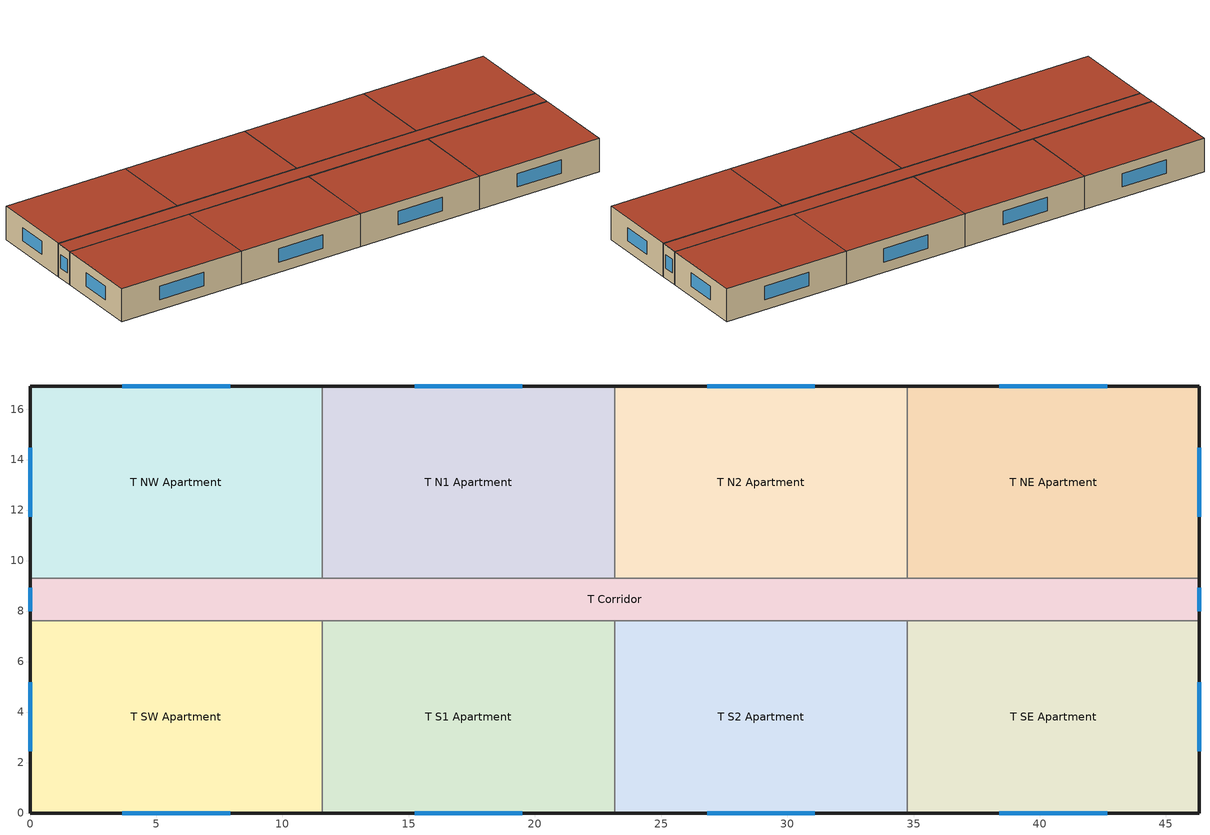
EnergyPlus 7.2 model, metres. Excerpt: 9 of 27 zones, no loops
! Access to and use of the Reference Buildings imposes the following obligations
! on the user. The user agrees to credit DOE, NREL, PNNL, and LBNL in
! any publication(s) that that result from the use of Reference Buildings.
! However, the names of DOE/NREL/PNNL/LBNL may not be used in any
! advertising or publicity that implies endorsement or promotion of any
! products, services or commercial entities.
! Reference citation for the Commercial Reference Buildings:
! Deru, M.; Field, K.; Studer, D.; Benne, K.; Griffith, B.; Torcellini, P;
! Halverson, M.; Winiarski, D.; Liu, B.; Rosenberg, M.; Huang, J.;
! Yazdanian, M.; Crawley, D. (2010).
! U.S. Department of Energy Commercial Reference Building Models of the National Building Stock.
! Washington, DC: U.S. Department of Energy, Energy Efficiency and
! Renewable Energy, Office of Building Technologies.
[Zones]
T SW Apartment
 floor adiabatic (INT-FLOOR-TOPSIDE): 0,7.62 11.58,7.62 11.58,0 0,0 z9.14
 wall outside (Steel Frame Res Ext Wall): 0,7.62 0,0 11.58,0 z9.14:12.19
 wall to T Corridor (int-walls): 11.58,7.62 0,7.62 z9.14:12.19
 wall to T S1 Apartment (int-walls): 11.58,0 11.58,7.62 z9.14:12.19
 window (Window Res Operable): 0,5.18 0,2.44 / 3.66,0 7.92,0 z10.1:11.32
 roof outside (IEAD Res Roof): 11.58,0 11.58,7.62 0,7.62 0,0 z12.19
T NW Apartment
 floor adiabatic (INT-FLOOR-TOPSIDE): 0,16.92 11.58,16.92 11.58,9.3 0,9.3 z9.14
 wall outside (Steel Frame Res Ext Wall): 11.58,16.92 0,16.92 0,9.3 z9.14:12.19
 wall to T Corridor (int-walls): 0,9.3 11.58,9.3 z9.14:12.19
 wall to T N1 Apartment (int-walls): 11.58,9.3 11.58,16.92 z9.14:12.19
 window (Window Res Operable): 7.92,16.92 3.66,16.92 / 0,14.48 0,11.73 z10.1:11.32
 roof outside (IEAD Res Roof): 11.58,9.3 11.58,16.92 0,16.92 0,9.3 z12.19
T SE Apartment
 floor adiabatic (INT-FLOOR-TOPSIDE): 34.75,7.62 46.33,7.62 46.33,0 34.75,0 z9.14
 wall outside (Steel Frame Res Ext Wall): 34.75,0 46.33,0 46.33,7.62 z9.14:12.19
 wall to T Corridor (int-walls): 46.33,7.62 34.75,7.62 z9.14:12.19
 wall to T S2 Apartment (int-walls): 34.75,7.62 34.75,0 z9.14:12.19
 window (Window Res Operable): 46.33,2.44 46.33,5.18 / 38.4,0 42.67,0 z10.1:11.32
 roof outside (IEAD Res Roof): 46.33,0 46.33,7.62 34.75,7.62 34.75,0 z12.19
T NE Apartment
 floor adiabatic (INT-FLOOR-TOPSIDE): 34.75,16.92 46.33,16.92 46.33,9.3 34.75,9.3 z9.14
 wall outside (Steel Frame Res Ext Wall): 46.33,9.3 46.33,16.92 34.75,16.92 z9.14:12.19
 wall to T Corridor (int-walls): 34.75,9.3 46.33,9.3 z9.14:12.19
 wall to T N2 Apartment (int-walls): 34.75,16.92 34.75,9.3 z9.14:12.19
 window (Window Res Operable): 42.67,16.92 38.4,16.92 / 46.33,11.73 46.33,14.48 z10.1:11.32
 roof outside (IEAD Res Roof): 46.33,9.3 46.33,16.92 34.75,16.92 34.75,9.3 z12.19
T N1 Apartment
 floor adiabatic (INT-FLOOR-TOPSIDE): 11.58,16.92 23.16,16.92 23.16,9.3 11.58,9.3 z9.14
 wall outside (Steel Frame Res Ext Wall): 23.16,16.92 11.58,16.92 z9.14:12.19
 wall to T Corridor (int-walls): 11.58,9.3 23.16,9.3 z9.14:12.19
 wall to T N2 Apartment (int-walls): 23.16,9.3 23.16,16.92 z9.14:12.19
 window (Window Res Operable): 19.51,16.92 15.24,16.92 z10.1:11.32
 roof outside (IEAD Res Roof): 23.16,9.3 23.16,16.92 11.58,16.92 11.58,9.3 z12.19
T N2 Apartment
 floor adiabatic (INT-FLOOR-TOPSIDE): 23.16,16.92 34.75,16.92 34.75,9.3 23.16,9.3 z9.14
 wall outside (Steel Frame Res Ext Wall): 34.75,16.92 23.16,16.92 z9.14:12.19
 wall to T Corridor (int-walls): 23.16,9.3 34.75,9.3 z9.14:12.19
 window (Window Res Operable): 31.09,16.92 26.82,16.92 z10.1:11.32
 roof outside (IEAD Res Roof): 34.75,9.3 34.75,16.92 23.16,16.92 23.16,9.3 z12.19
T S1 Apartment
 floor adiabatic (INT-FLOOR-TOPSIDE): 11.58,7.62 23.16,7.62 23.16,0 11.58,0 z9.14
 wall outside (Steel Frame Res Ext Wall): 11.58,0 23.16,0 z9.14:12.19
 wall to T Corridor (int-walls): 23.16,7.62 11.58,7.62 z9.14:12.19
 wall to T S2 Apartment (int-walls): 23.16,0 23.16,7.62 z9.14:12.19
 window (Window Res Operable): 15.24,0 19.51,0 z10.1:11.32
 roof outside (IEAD Res Roof): 23.16,0 23.16,7.62 11.58,7.62 11.58,0 z12.19
T S2 Apartment
 floor adiabatic (INT-FLOOR-TOPSIDE): 23.16,7.62 34.75,7.62 34.75,0 23.16,0 z9.14
 wall outside (Steel Frame Res Ext Wall): 23.16,0 34.75,0 z9.14:12.19
 wall to T Corridor (int-walls): 34.75,7.62 23.16,7.62 z9.14:12.19
 window (Window Res Operable): 26.82,0 31.09,0 z10.1:11.32
 roof outside (IEAD Res Roof): 34.75,0 34.75,7.62 23.16,7.62 23.16,0 z12.19
T Corridor
 floor adiabatic (INT-FLOOR-TOPSIDE): 0,9.3 46.33,9.3 46.33,7.62 0,7.62 z9.14
 wall outside (Steel Frame Res Ext Wall): 0,9.3 0,7.62 / 46.33,7.62 46.33,9.3 z9.14:12.19
 window (Window Res Operable): 0,8.91 0,8 / 46.33,8 46.33,8.91 z10.1:11.32
 roof outside (IEAD Res Roof): 46.33,7.62 46.33,9.3 0,9.3 0,7.62 z12.19
[Building]
Ref Bldg Midrise Apartment Pre1980_v1.3_5.0: North Axis {deg}=0; Terrain=City; Loads Convergence Tolerance Value=0.04; Temperature Convergence Tolerance Value {deltaC}=0.2; Solar Distribution=FullInteriorAndExterior; Maximum Number of Warmup Days=25; Minimum Number of Warmup Days=6
[Site:Location]
USA MD-BALTIMORE: Latitude {deg}=39.17; Longitude {deg}=-76.67; Time Zone {hr}=-5; Elevation {m}=47
[SizingPeriod:DesignDay] Day of Month=21; Humidity Condition Type=Wetbulb; Barometric Pressure {Pa}=100762; Rain Indicator=No; Snow Indicator=No; Daylight Saving Time Indicator=No; Solar Model Indicator=ASHRAEClearSky
Name | Month | Day Type | Maximum Dry-Bulb Temperature {C} | Daily Dry-Bulb Temperature Range {deltaC} | Wetbulb or DewPoint at Maximum Dry-Bulb {C} | Wind Speed {m/s} | Wind Direction {deg} | Sky Clearness
BALTIMORE Ann Htg 99.6% Condns DB | 1 | WinterDesignDay | -11 | 0 | -11 | 3.9 | 270 | 0
BALTIMORE Ann Clg .4% Condns WB=>MDB | 7 | SummerDesignDay | 31.3 | 10.4 | 25.6 | 4.7 | 280 | 1
[Site:WaterMainsTemperature]
Calculation Method=CORRELATION; Annual Average Outdoor Air Temperature {C}=12.56; Maximum Difference In Monthly Average Outdoor Air Temperatures {deltaC}=25.2
[Site:GroundTemperature:BuildingSurface]
19.713, 19.665, 19.706, 19.745, 20.486, 22.11, 22.459, 22.554, 22.169, 20.607, 20.047, 19.805
[Construction]
Steel Frame Res Ext Wall: Wood Siding, Steel Frame Res Wall Insulation, 1/2IN Gypsum
IEAD Res Roof: Roof Membrane, IEAD Res Roof Insulation, Metal Decking
int-walls: 1/2IN Gypsum, 1/2IN Gypsum
INT-FLOOR-TOPSIDE: MAT-CC05 4 HW CONCRETE, CP02 CARPET PAD
Window Res Operable: Res Operable Assembly Window
InteriorFurnishings: Std Wood 6inch
[Material] Thermal Absorptance=0.9
Name | Roughness | Thickness {m} | Conductivity {W/m-K} | Density {kg/m3} | Specific Heat {J/kg-K} | Solar Absorptance | Visible Absorptance
Steel Frame Res Wall Insulation | MediumRough | 0.0328028 | 0.049 | 265 | 836.8 | 0.7 | 0.7
IEAD Res Roof Insulation | MediumRough | 0.088029 | 0.049 | 265 | 836.8 | 0.7 | 0.7
Std Wood 6inch | MediumSmooth | 0.15 | 0.12 | 540 | 1210 | 0.7 | 0.7
Wood Siding | MediumSmooth | 0.01 | 0.11 | 544.62 | 1210 | 0.78 | 0.78
1/2IN Gypsum | Smooth | 0.0127 | 0.16 | 784.9 | 830 | 0.92 | 0.92
Roof Membrane | VeryRough | 0.0095 | 0.16 | 1121.29 | 1460 | 0.7 | 0.7
Metal Decking | MediumSmooth | 0.0015 | 45.006 | 7680 | 418.4 | 0.7 | 0.3
MAT-CC05 4 HW CONCRETE | Rough | 0.1016 | 1.311 | 2240 | 836.8 | 0.7 | 0.7
[WindowMaterial:SimpleGlazingSystem]
Res Operable Assembly Window: U-Factor {W/m2-K}=6.92716; Solar Heat Gain Coefficient=0.54
[Material:NoMass]
CP02 CARPET PAD: Roughness=VeryRough; Thermal Resistance {m2-K/W}=0.2165; Thermal Absorptance=0.9; Solar Absorptance=0.7; Visible Absorptance=0.8
[Zone] Type=1; Multiplier=1; Floor Area {m2}=autocalculate; Part of Total Floor Area=Yes
T SW Apartment; T NW Apartment; T SE Apartment; T NE Apartment; T N1 Apartment; T N2 Apartment; T S1 Apartment; T S2 Apartment; T Corridor
[People] Number of People Schedule=APT_OCC_SCH; Number of People Calculation Method=People; Number of People=2.5; Fraction Radiant=0.3; Sensible Heat Fraction=AUTOCALCULATE; Activity Level Schedule=ACTIVITY_SCH; Enable ASHRAE 55 Comfort Warnings=No; Mean Radiant Temperature Calculation Type=ZoneAveraged; Work Efficiency Schedule=WORK_EFF_SCH; Clothing Insulation Schedule=CLOTHING_SCH; Air Velocity Schedule=AIR_VELO_SCH; Thermal Comfort Model 1 Type=FANGER
Name | Zone or ZoneList
T SW Apartment People | T SW Apartment
T NW Apartment People | T NW Apartment
T SE Apartment People | T SE Apartment
T NE Apartment People | T NE Apartment
T N1 Apartment People | T N1 Apartment
T N2 Apartment People | T N2 Apartment
T S1 Apartment People | T S1 Apartment
T S2 Apartment People | T S2 Apartment
[Lights] Design Level Calculation Method=Watts/Area; Return Air Fraction=0; Fraction Radiant=0.7; Fraction Visible=0.2; Fraction Replaceable=1; Return Air Fraction Calculated from Plenum Temperature=No
Name | Zone or ZoneList | Schedule | Watts per Zone Floor Area {W/m2}
T Corridor_Lights | T Corridor | COR_LIGHT_SCH | 9.9
T SW Apartment_Lights | T SW Apartment | APT_LIGHT_SCH | 3.88
T NW Apartment_Lights | T NW Apartment | APT_LIGHT_SCH | 3.88
T SE Apartment_Lights | T SE Apartment | APT_LIGHT_SCH | 3.88
T NE Apartment_Lights | T NE Apartment | APT_LIGHT_SCH | 3.88
T N1 Apartment_Lights | T N1 Apartment | APT_LIGHT_SCH | 3.88
T N2 Apartment_Lights | T N2 Apartment | APT_LIGHT_SCH | 3.88
T S1 Apartment_Lights | T S1 Apartment | APT_LIGHT_SCH | 3.88
T S2 Apartment_Lights | T S2 Apartment | APT_LIGHT_SCH | 3.88
[ElectricEquipment] Schedule=APT_EQP_SCH; Design Level Calculation Method=Watts/Area; Watts per Zone Floor Area {W/m2}=5.38; Fraction Latent=0; Fraction Radiant=0.5; Fraction Lost=0
Name | Zone or ZoneList
T SW Apartment_PlugMisc_Equip | T SW Apartment
T NW Apartment_PlugMisc_Equip | T NW Apartment
T SE Apartment_PlugMisc_Equip | T SE Apartment
T NE Apartment_PlugMisc_Equip | T NE Apartment
T N1 Apartment_PlugMisc_Equip | T N1 Apartment
T N2 Apartment_PlugMisc_Equip | T N2 Apartment
T S1 Apartment_PlugMisc_Equip | T S1 Apartment
T S2 Apartment_PlugMisc_Equip | T S2 Apartment
[Exterior:Lights]
Exterior Facade Lighting: Schedule=ALWAYS_ON; Design Level {W}=6436; Control Option=AstronomicalClock
[ZoneInfiltration:DesignFlowRate] Schedule=INFIL_SCH; Design Flow Rate Calculation Method=Flow/ExteriorArea; Flow per Exterior Surface Area {m3/s-m2}=0.001133; Constant Term Coefficient=1; Temperature Term Coefficient=0; Velocity Term Coefficient=0; Velocity Squared Term Coefficient=0
Name | Zone or ZoneList
T Corridor_Infiltration | T Corridor
T SW Apartment_Infiltration | T SW Apartment
T NW Apartment_Infiltration | T NW Apartment
T SE Apartment_Infiltration | T SE Apartment
T NE Apartment_Infiltration | T NE Apartment
T N1 Apartment_Infiltration | T N1 Apartment
T N2 Apartment_Infiltration | T N2 Apartment
T S1 Apartment_Infiltration | T S1 Apartment
T S2 Apartment_Infiltration | T S2 Apartment
[InternalMass] Construction=InteriorFurnishings
Name | Zone | Surface Area {m2}
T Corridor Internal Mass | T Corridor | 155.3169
T SW Apartment Internal Mass | T SW Apartment | 176.4974
T NW Apartment Internal Mass | T NW Apartment | 176.4974
T SE Apartment Internal Mass | T SE Apartment | 176.4974
T NE Apartment Internal Mass | T NE Apartment | 176.4974
T N1 Apartment Internal Mass | T N1 Apartment | 176.4974
T N2 Apartment Internal Mass | T N2 Apartment | 176.4974
T S1 Apartment Internal Mass | T S1 Apartment | 176.4974
T S2 Apartment Internal Mass | T S2 Apartment | 176.4974
[ZoneHVAC:UnitHeater] Availability Schedule=ALWAYS_ON; Maximum Supply Air Flow Rate {m3/s}=AUTOSIZE; Fan Control Type=OnOff; Maximum Hot Water or Steam Flow Rate {m3/s}=AUTOSIZE; Minimum Hot Water or Steam Flow Rate {m3/s}=0; Heating Convergence Tolerance=0.001
Name | Supply Air Fan | Heating Coil
G Corridor Unit Heater | G Corridor Unit HeaterFan | G Corridor Unit Heater coil
M Corridor Unit Heater | M Corridor Unit HeaterFan | M Corridor Unit Heater coil
T Corridor Unit Heater | T Corridor Unit HeaterFan | T Corridor Unit Heater coil
[Coil:Heating:Electric] Availability Schedule=ALWAYS_ON; Efficiency=1; Nominal Capacity {W}=AUTOSIZE
G Corridor Unit Heater coil; M Corridor Unit Heater coil; T Corridor Unit Heater coil
[Fan:ConstantVolume] Availability Schedule=ALWAYS_ON; Fan Efficiency=0.53625; Pressure Rise {Pa}=49.8; Maximum Flow Rate {m3/s}=AUTOSIZE; Motor Efficiency=0.825; Motor In Airstream Fraction=1
G Corridor Unit HeaterFan; M Corridor Unit HeaterFan; T Corridor Unit HeaterFan
[Zone equipment]
T Corridor: T Corridor Unit Heater
[Sizing:Zone]
T Corridor: Zone Cooling Design Supply Air Temperature Input Method=SupplyAirTemperature; Zone Cooling Design Supply Air Temperature {C}=11.1; Zone Heating Design Supply Air Temperature Input Method=SupplyAirTemperature; Zone Heating Design Supply Air Temperature {C}=40; Zone Cooling Design Supply Air Humidity Ratio {kgWater/kgDryAir}=0.0085; Zone Heating Design Supply Air Humidity Ratio {kgWater/kgDryAir}=0.008; Design Specification Outdoor Air Object=SZ DSOA T Corridor; Cooling Design Air Flow Method=DesignDayWithLimit; Cooling Minimum Air Flow {m3/s}=0; Cooling Minimum Air Flow Fraction=0; Heating Design Air Flow Method=DesignDay; Heating Design Air Flow Rate {m3/s}=0
[DesignSpecification:OutdoorAir]
SZ DSOA T Corridor: Outdoor Air Method=Flow/Zone; Outdoor Air Flow per Person {m3/s-person}=0; Outdoor Air Flow per Zone Floor Area {m3/s-m2}=0; Outdoor Air Flow per Zone {m3/s}=0
[ZoneControl:Thermostat]
T Corridor Thermostat: Zone or ZoneList=T Corridor; Control Type Schedule=Dual Zone Control Type Sched; Control 1=T Corridor DualSPSched
[ThermostatSetpoint:DualSetpoint]
T Corridor DualSPSched: Heating Setpoint Temperature Schedule=UnitHeater_HtgSP_Sch; Cooling Setpoint Temperature Schedule=UnitHeater_ClgSP_Sch
[UtilityCost:Tariff]
Name | Output Meter | Conversion Factor Choice | Time of Use Period Schedule | Season Schedule | Demand Window Length | Monthly Charge or Variable | Group
VirginiaElec_GS-3LargeOnPeak | Electricity:Facility | kWh | VirginiaElectTOUSched | VirginiaElectSeasonSched | HalfHour | 119.8 | Comm Elect
VirginiaElec_GS-2MediumDemand; VirginiaElec_GS-1SmallGenServ | Electricity:Facility | kWh |  | VirginiaElectSeasonSched | HalfHour | 11.47 | Comm Elect
VA_EIAMonthlyRateGas | Gas:Facility | MCF |  |  |  | 0 | Comm Gas
[UtilityCost:Charge:Simple]
Name | Tariff | Source Variable | Season | Category Variable | Cost per Unit Value or Variable
AnnualOn-PeakEnergyCharge | VirginiaElec_GS-3LargeOnPeak | PeakEnergy | Annual | EnergyCharges | 0.004
AnnualOffPeakEnergyCharge | VirginiaElec_GS-3LargeOnPeak | OffPeakEnergy | Annual | EnergyCharges | 0.0027
AnnualAllDayAEnergyCharge | VirginiaElec_GS-3LargeOnPeak | totalEnergy | Annual | EnergyCharges | 0.0176
AnnualAllDayBEnergyCharge | VirginiaElec_GS-3LargeOnPeak | totalEnergy | Annual | EnergyCharges | 0.0014
AnnualDistributionDemandCharge | VirginiaElec_GS-3LargeOnPeak | totalDemand | Annual | DemandCharges | 2.12
OnPeakElectSuppyDemandCharge | VirginiaElec_GS-3LargeOnPeak | peakDemand | Annual | DemandCharges | 12.154
AnnualElecSupplyAdjDemandCharge | VirginiaElec_GS-3LargeOnPeak | totalDemand | Annual | DemandCharges | -0.64
taxofsixPercent | VirginiaElec_GS-3LargeOnPeak | SubTotal | Annual | Taxes | 0.06
AnnualFuelRiderAEnergyCharge | VirginiaElec_GS-2MediumDemand | totalEnergy | Annual | EnergyCharges | 0.0176
AnnualFuelRiderBEnergyCharge | VirginiaElec_GS-2MediumDemand | totalEnergy | Annual | EnergyCharges | 0.0014
AnnualDistributionDemandCharge | VirginiaElec_GS-2MediumDemand | totalDemand | Annual | DemandCharges | 3.387
SummerDistributionDemandCharge | VirginiaElec_GS-2MediumDemand | totalDemand | Summer | DemandCharges | 2.844
WinterDistributionDemandCharge | VirginiaElec_GS-2MediumDemand | totalDemand | Winter | DemandCharges | 1.406
taxofsixPercent | VirginiaElec_GS-2MediumDemand | SubTotal | Annual | Taxes | 0.06
AnnualFuelRiderAEnergyCharge | VirginiaElec_GS-1SmallGenServ | totalEnergy | Annual | EnergyCharges | 0.0176
AnnualFuelRiderBEnergyCharge | VirginiaElec_GS-1SmallGenServ | totalEnergy | Annual | EnergyCharges | 0.0014
taxofsixPercent | VirginiaElec_GS-1SmallGenServ | SubTotal | Annual | Taxes | 0.06
MonthlyRateGasCharge | VA_EIAMonthlyRateGas | totalEnergy | Annual | EnergyCharges | VA_MonthlyGasRates
TaxofSixPercent | VA_EIAMonthlyRateGas | SubTotal | Annual | Taxes | 0.06
[UtilityCost:Qualify] Variable=TotalDemand; Season=Annual; Threshold Test=Count
Name | Tariff | Qualify Type | Threshold Value or Variable | Number of Months
MinDemand500kw | VirginiaElec_GS-3LargeOnPeak | Minimum | 500 | 12
MaxDemand500kw | VirginiaElec_GS-2MediumDemand | Maximum | 500 | 1
MinDemand30kw | VirginiaElec_GS-2MediumDemand | Minimum | 30 | 12
MaxDemand30kw | VirginiaElec_GS-1SmallGenServ | Maximum | 30 | 1
[UtilityCost:Charge:Block] Source Variable=TotalEnergy; Category Variable=EnergyCharges
Name | Tariff | Season | Block Size Multiplier Value or Variable | Block Size 1 Value or Variable | Block 1 Cost per Unit Value or Variable | Block Size 2 Value or Variable | Block 2 Cost per Unit Value or Variable | Block Size 3 Value or Variable | Block 3 Cost per Unit Value or Variable | Block Size 4 Value or Variable | Block 4 Cost per Unit Value or Variable
AnnualEnergycharge | VirginiaElec_GS-2MediumDemand | Annual | TotalDemand | 150 | 0.0462 | 300 | 0.0259 | 450 | 0.0112 | remaining | 0.0027
SummerEnergycharge | VirginiaElec_GS-1SmallGenServ | Summer |  | 1400 | 0.0574 | remaining | 0.0629
WinterEnergycharge | VirginiaElec_GS-1SmallGenServ | Winter |  | 1400 | 0.0574 | remaining | 0.0369
[UtilityCost:Variable]
VA_MonthlyGasRates: Tariff=VA_EIAMonthlyRateGas; Variable Type=Currency; January Value=9.65; February Value=9.96; March Value=9.37; April Value=9.78; May Value=10.23; June Value=10.87; July Value=11.06; August Value=11.03; September Value=10.82; October Value=10.61; November Value=9.25; December Value=9.22
[Schedule:Compact]
ALWAYS_ON; INFIL_SCH; COR_LIGHT_SCH: Through: 12/31, For: AllDays, Until: 24:00, 1
APT_OCC_SCH: Through: 12/31, For: AllDays, Until: 7:00, 1, Until: 8:00, 0.85, Until: 9:00, 0.39, Until: 16:00, 0.25, Until: 17:00, 0.3, Until: 18:00, 0.52, Until: 21:00, 0.87, Until: 24:00, 1
APT_LIGHT_SCH: Through: 12/31, For: AllDays, Until: 04:00, 0.067, Until: 05:00, 0.187, Until: 06:00, 0.394, Until: 07:00, 0.44, Until: 08:00, 0.393, Until: 09:00, 0.172, Until: 15:00, 0.119, Until: 16:00, 0.206, Until: 17:00, 0.439, Until: 18:00, 0.616, Until: 19:00, 0.829, Until: 20:00, 0.986, Until: 21:00, 1, Until: 22:00, 0.692, Until: 23:00, 0.384, Until: 24:00, 0.16
APT_EQP_SCH: Through: 12/31, For: AllDays, Until: 1:00, 0.45, Until: 2:00, 0.41, Until: 3:00, 0.39, Until: 5:00, 0.38, Until: 6:00, 0.43, Until: 7:00, 0.54, Until: 8:00, 0.65, Until: 9:00, 0.66, Until: 10:00, 0.67, Until: 11:00, 0.69, Until: 12:00, 0.7, Until: 13:00, 0.69, Until: 14:00, 0.66, Until: 15:00, 0.65, Until: 16:00, 0.68, Until: 17:00, 0.8, Until: 19:00, 1, Until: 20:00, 0.93, Until: 21:00, 0.89, Until: 22:00, 0.85, Until: 23:00, 0.71, Until: 24:00, 0.58
ACTIVITY_SCH: Through: 12/31, For: AllDays, Until: 24:00, 120
WORK_EFF_SCH: Through: 12/31, For: AllDays, Until: 24:00, 0
AIR_VELO_SCH: Through: 12/31, For: AllDays, Until: 24:00, 0.2
CLOTHING_SCH: Through: 04/30, For: AllDays, Until: 24:00, 1, Through: 09/30, For: AllDays, Until: 24:00, 0.5, Through: 12/31, For: AllDays, Until: 24:00, 1
UnitHeater_ClgSP_Sch: THROUGH: 12/31, FOR:AllDays, UNTIL: 24:00, 40
UnitHeater_HtgSP_Sch: THROUGH: 12/31, FOR:AllDays, UNTIL: 24:00, 15.6
Dual Zone Control Type Sched: Through: 12/31, For: AllDays, Until: 24:00, 4
VirginiaElectSeasonSched: Through: 5/31, For: AllDays, Until: 24:00, 1, Through: 9/30, For: AllDays, Until: 24:00, 3, Through: 12/31, For: AllDays, Until: 24:00, 1
VirginiaElectTOUSched: Through: 5/31, For: WeekDays, Until: 10:00, 3, Until: 22:00, 1, Until: 24:00, 3, For: AllOtherDays, Until: 24:00, 3, Through: 9/30, For: WeekDays, Until: 8:00, 3, Until: 22:00, 1, Until: 24:00, 3, For: AllOtherDays, Until: 24:00, 3, Through: 12/31, For: WeekDays, Until: 10:00, 3, Until: 22:00, 1, Until: 24:00, 3, For: AllOtherDays, Until: 24:00, 3
